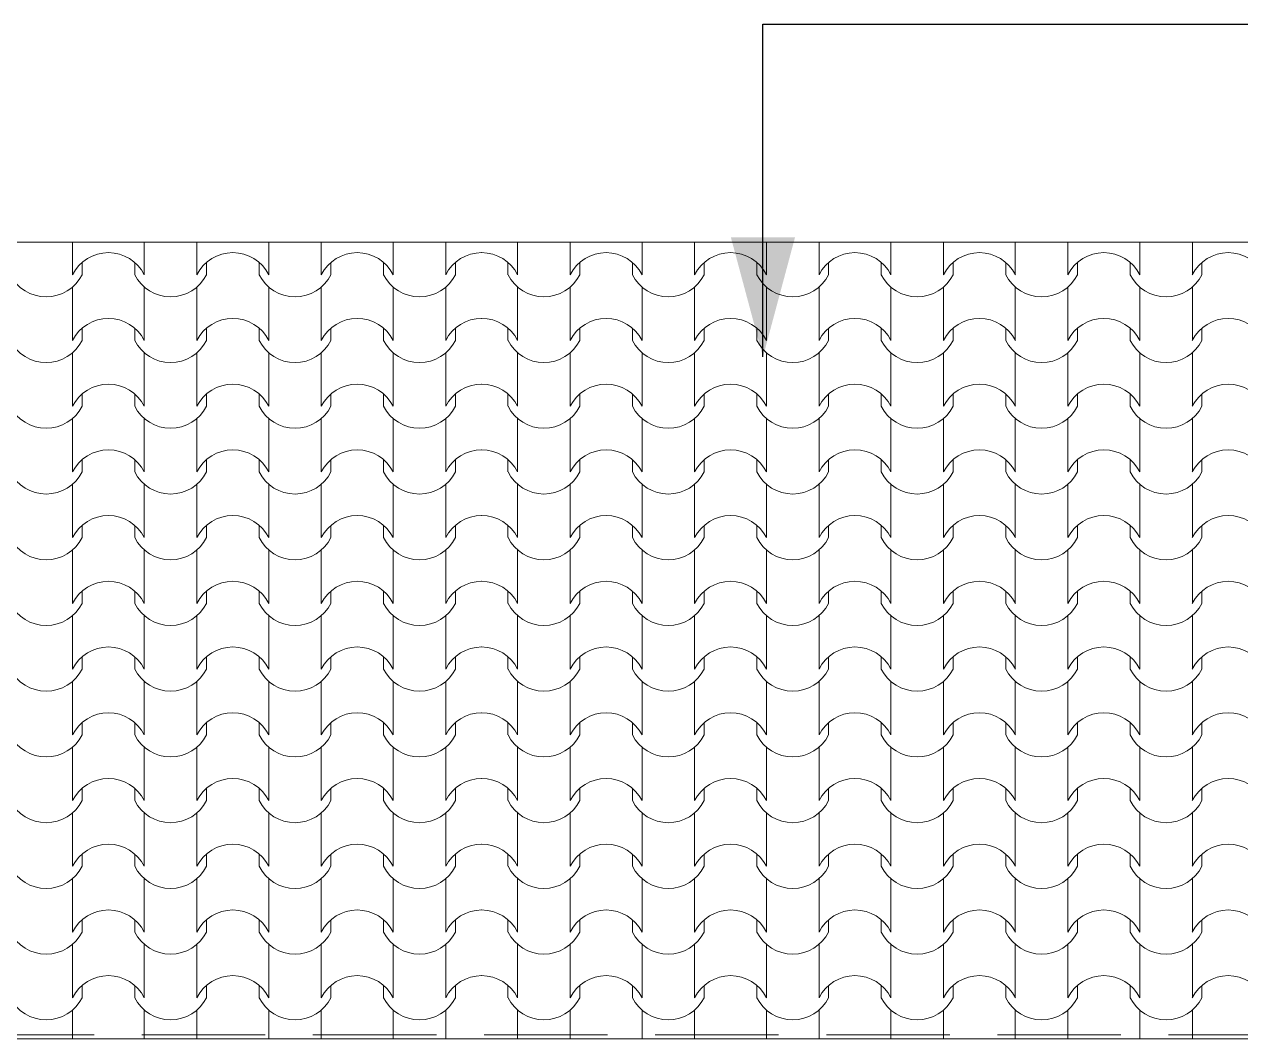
# Model space of a CAD drawing. Header units: millimetres. Extents: x 323482 to 503016, y 8175 to 72038.
# Drawn here: x 469484 to 472265, y 32468 to 34788 of the extents above; entities that cross this region are included whole.
import ezdxf

# ---------------------------------------------------------------- set-up
doc = ezdxf.new("R2010")
doc.units = ezdxf.units.MM
doc.header["$MEASUREMENT"] = 0
doc.linetypes.add('Hidden Line', pattern=[391.222223, 282.222223, -109])
for name, color, linetype, lineweight in [('2D Drafting - General_Pen_No__101', 252, 'Continuous', 13), ('Annotation - Label_Pen_No__120', 7, 'Continuous', 13), ('Shell - Roof_Pen_No__120', 7, 'Continuous', 13)]:
    doc.layers.add(name, color=color, linetype=linetype, lineweight=lineweight)
doc.layers.add('Structural - Bearing_Pen_No__83', color=7, linetype='Continuous', lineweight=13, true_color=0xff9955)
doc.dimstyles.new('GENERATED_STYLE__12', dxfattribs={"dimtxt": 0.18, "dimasz": 273.6, "dimexe": 0.18, "dimexo": 0.0625, "dimgap": 0.09, "dimtad": 0, "dimtih": 1, "dimtoh": 1, "dimdec": 4, "dimzin": 0, "dimdsep": 46, "dimcen": 0.09, "dimadec": 0, "dimazin": 0, "dimtfac": 1, "dimtdec": 4, "dimtmove": 0, "dimatfit": 3, "dimldrblk": 'ARROWHEAD_5', "dimfxl": 1, "dimtolj": 1, "dimtzin": 0, "dimarcsym": 0})

# ---------------------------------------------------------------- blocks, each defined once
blk = doc.blocks.new('*X4')
at = {"layer": '2D Drafting - General_Pen_No__101', "color": 252, "linetype": 'Continuous', "lineweight": 13}
for p, q in [((469594.4, 34290.4), (469594.4, 34276.6)), ((469758.6, 34290.4), (469758.6, 34276.6)), ((469878.8, 34290.4), (469878.8, 34276.6)), ((470043.1, 34290.4), (470043.1, 34276.6)), ((470163.3, 34290.4), (470163.3, 34276.6)), ((470327.6, 34290.4), (470327.6, 34276.6)), ((470447.8, 34290.4), (470447.8, 34276.6)), ((470612, 34290.4), (470612, 34276.6)), ((470732.3, 34290.4), (470732.3, 34276.6)), ((470896.5, 34290.4), (470896.5, 34276.6)), ((471016.8, 34290.4), (471016.8, 34276.6)), ((471181, 34290.4), (471181, 34276.6)), ((471301.2, 34290.4), (471301.2, 34276.6)), ((471465.5, 34290.4), (471465.5, 34276.6)), ((471585.7, 34290.4), (471585.7, 34276.6)), ((471750, 34290.4), (471750, 34276.6)), ((471870.2, 34290.4), (471870.2, 34276.6)), ((472034.4, 34290.4), (472034.4, 34276.6)), ((472154.7, 34290.4), (472154.7, 34276.6)), ((469594.4, 34276.6), (469594.4, 34215.7)), ((469758.6, 34276.6), (469758.6, 34215.7)), ((469878.8, 34276.6), (469878.8, 34215.7)), ((470043.1, 34276.6), (470043.1, 34215.7)), ((470163.3, 34276.6), (470163.3, 34215.7)), ((470327.6, 34276.6), (470327.6, 34215.7)), ((470447.8, 34276.6), (470447.8, 34215.7)), ((470612, 34276.6), (470612, 34215.7)), ((470732.3, 34276.6), (470732.3, 34215.7)), ((470896.5, 34276.6), (470896.5, 34215.7)), ((471016.8, 34276.6), (471016.8, 34215.7)), ((471181, 34276.6), (471181, 34215.7)), ((471301.2, 34276.6), (471301.2, 34215.7)), ((471465.5, 34276.6), (471465.5, 34215.7)), ((471585.7, 34276.6), (471585.7, 34215.7)), ((471750, 34276.6), (471750, 34215.7)), ((471870.2, 34276.6), (471870.2, 34215.7)), ((472034.4, 34276.6), (472034.4, 34215.7)), ((472154.7, 34276.6), (472154.7, 34215.7)), ((469616.4, 34243.7), (469616.4, 34215.7)), ((469736.6, 34243.7), (469736.6, 34215.7)), ((469900.8, 34243.7), (469900.8, 34215.7)), ((470021.1, 34243.7), (470021.1, 34215.7)), ((470185.3, 34243.7), (470185.3, 34215.7)), ((470305.6, 34243.7), (470305.6, 34215.7)), ((470469.8, 34243.7), (470469.8, 34215.7)), ((470590, 34243.7), (470590, 34215.7)), ((470754.3, 34243.7), (470754.3, 34215.7)), ((470874.5, 34243.7), (470874.5, 34215.7)), ((471038.8, 34243.7), (471038.8, 34215.7)), ((471159, 34243.7), (471159, 34215.7)), ((471323.2, 34243.7), (471323.2, 34215.7)), ((471443.5, 34243.7), (471443.5, 34215.7)), ((471607.7, 34243.7), (471607.7, 34215.7)), ((471728, 34243.7), (471728, 34215.7)), ((471892.2, 34243.7), (471892.2, 34215.7)), ((472012.4, 34243.7), (472012.4, 34215.7)), ((472176.7, 34243.7), (472176.7, 34215.7)), ((469594.4, 34187.3), (469594.4, 34126.3)), ((469758.6, 34187.3), (469758.6, 34126.3)), ((469878.8, 34187.3), (469878.8, 34126.3)), ((470043.1, 34187.3), (470043.1, 34126.3)), ((470163.3, 34187.3), (470163.3, 34126.3)), ((470327.6, 34187.3), (470327.6, 34126.3)), ((470447.8, 34187.3), (470447.8, 34126.3)), ((470612, 34187.3), (470612, 34126.3)), ((470732.3, 34187.3), (470732.3, 34126.3)), ((470896.5, 34187.3), (470896.5, 34126.3)), ((471016.8, 34187.3), (471016.8, 34126.3)), ((471181, 34187.3), (471181, 34126.3)), ((471301.2, 34187.3), (471301.2, 34126.3)), ((471465.5, 34187.3), (471465.5, 34126.3)), ((471585.7, 34187.3), (471585.7, 34126.3)), ((471750, 34187.3), (471750, 34126.3)), ((471870.2, 34187.3), (471870.2, 34126.3)), ((472034.4, 34187.3), (472034.4, 34126.3)), ((472154.7, 34187.3), (472154.7, 34126.3)), ((469594.4, 34126.3), (469594.4, 34065.3)), ((469758.6, 34126.3), (469758.6, 34065.3)), ((469878.8, 34126.3), (469878.8, 34065.3)), ((470043.1, 34126.3), (470043.1, 34065.3)), ((470163.3, 34126.3), (470163.3, 34065.3)), ((470327.6, 34126.3), (470327.6, 34065.3)), ((470447.8, 34126.3), (470447.8, 34065.3)), ((470612, 34126.3), (470612, 34065.3)), ((470732.3, 34126.3), (470732.3, 34065.3)), ((470896.5, 34126.3), (470896.5, 34065.3)), ((471016.8, 34126.3), (471016.8, 34065.3)), ((471181, 34126.3), (471181, 34065.3)), ((471301.2, 34126.3), (471301.2, 34065.3)), ((471465.5, 34126.3), (471465.5, 34065.3)), ((471585.7, 34126.3), (471585.7, 34065.3)), ((471750, 34126.3), (471750, 34065.3)), ((471870.2, 34126.3), (471870.2, 34065.3)), ((472034.4, 34126.3), (472034.4, 34065.3)), ((472154.7, 34126.3), (472154.7, 34065.3)), ((469616.4, 34093.4), (469616.4, 34065.3)), ((469736.6, 34093.4), (469736.6, 34065.3)), ((469900.8, 34093.4), (469900.8, 34065.3)), ((470021.1, 34093.4), (470021.1, 34065.3)), ((470185.3, 34093.4), (470185.3, 34065.3)), ((470305.6, 34093.4), (470305.6, 34065.3)), ((470469.8, 34093.4), (470469.8, 34065.3)), ((470590, 34093.4), (470590, 34065.3)), ((470754.3, 34093.4), (470754.3, 34065.3)), ((470874.5, 34093.4), (470874.5, 34065.3)), ((471038.8, 34093.4), (471038.8, 34065.3)), ((471159, 34093.4), (471159, 34065.3)), ((471323.2, 34093.4), (471323.2, 34065.3)), ((471443.5, 34093.4), (471443.5, 34065.3)), ((471607.7, 34093.4), (471607.7, 34065.3)), ((471728, 34093.4), (471728, 34065.3)), ((471892.2, 34093.4), (471892.2, 34065.3)), ((472012.4, 34093.4), (472012.4, 34065.3)), ((472176.7, 34093.4), (472176.7, 34065.3)), ((469594.4, 34036.9), (469594.4, 33976)), ((469758.6, 34036.9), (469758.6, 33976)), ((469878.8, 34036.9), (469878.8, 33976)), ((470043.1, 34036.9), (470043.1, 33976)), ((470163.3, 34036.9), (470163.3, 33976)), ((470327.6, 34036.9), (470327.6, 33976)), ((470447.8, 34036.9), (470447.8, 33976)), ((470612, 34036.9), (470612, 33976)), ((470732.3, 34036.9), (470732.3, 33976)), ((470896.5, 34036.9), (470896.5, 33976)), ((471016.8, 34036.9), (471016.8, 33976)), ((471181, 34036.9), (471181, 33976)), ((471301.2, 34036.9), (471301.2, 33976)), ((471465.5, 34036.9), (471465.5, 33976)), ((471585.7, 34036.9), (471585.7, 33976)), ((471750, 34036.9), (471750, 33976)), ((471870.2, 34036.9), (471870.2, 33976)), ((472034.4, 34036.9), (472034.4, 33976)), ((472154.7, 34036.9), (472154.7, 33976)), ((469594.4, 33976), (469594.4, 33915)), ((469758.6, 33976), (469758.6, 33915)), ((469878.8, 33976), (469878.8, 33915)), ((470043.1, 33976), (470043.1, 33915)), ((470163.3, 33976), (470163.3, 33915)), ((470327.6, 33976), (470327.6, 33915)), ((470447.8, 33976), (470447.8, 33915)), ((470612, 33976), (470612, 33915)), ((470732.3, 33976), (470732.3, 33915)), ((470896.5, 33976), (470896.5, 33915)), ((471016.8, 33976), (471016.8, 33915)), ((471181, 33976), (471181, 33915)), ((471301.2, 33976), (471301.2, 33915)), ((471465.5, 33976), (471465.5, 33915)), ((471585.7, 33976), (471585.7, 33915)), ((471750, 33976), (471750, 33915)), ((471870.2, 33976), (471870.2, 33915)), ((472034.4, 33976), (472034.4, 33915)), ((472154.7, 33976), (472154.7, 33915)), ((469616.4, 33943), (469616.4, 33915)), ((469736.6, 33943), (469736.6, 33915)), ((469900.8, 33943), (469900.8, 33915)), ((470021.1, 33943), (470021.1, 33915)), ((470185.3, 33943), (470185.3, 33915)), ((470305.6, 33943), (470305.6, 33915)), ((470469.8, 33943), (470469.8, 33915)), ((470590, 33943), (470590, 33915)), ((470754.3, 33943), (470754.3, 33915)), ((470874.5, 33943), (470874.5, 33915)), ((471038.8, 33943), (471038.8, 33915)), ((471159, 33943), (471159, 33915)), ((471323.2, 33943), (471323.2, 33915)), ((471443.5, 33943), (471443.5, 33915)), ((471607.7, 33943), (471607.7, 33915)), ((471728, 33943), (471728, 33915)), ((471892.2, 33943), (471892.2, 33915)), ((472012.4, 33943), (472012.4, 33915)), ((472176.7, 33943), (472176.7, 33915)), ((469594.4, 33886.6), (469594.4, 33825.6)), ((469758.6, 33886.6), (469758.6, 33825.6)), ((469878.8, 33886.6), (469878.8, 33825.6)), ((470043.1, 33886.6), (470043.1, 33825.6)), ((470163.3, 33886.6), (470163.3, 33825.6)), ((470327.6, 33886.6), (470327.6, 33825.6)), ((470447.8, 33886.6), (470447.8, 33825.6)), ((470612, 33886.6), (470612, 33825.6)), ((470732.3, 33886.6), (470732.3, 33825.6)), ((470896.5, 33886.6), (470896.5, 33825.6)), ((471016.8, 33886.6), (471016.8, 33825.6)), ((471181, 33886.6), (471181, 33825.6)), ((471301.2, 33886.6), (471301.2, 33825.6)), ((471465.5, 33886.6), (471465.5, 33825.6)), ((471585.7, 33886.6), (471585.7, 33825.6)), ((471750, 33886.6), (471750, 33825.6)), ((471870.2, 33886.6), (471870.2, 33825.6)), ((472034.4, 33886.6), (472034.4, 33825.6)), ((472154.7, 33886.6), (472154.7, 33825.6)), ((469594.4, 33825.6), (469594.4, 33764.7)), ((469758.6, 33825.6), (469758.6, 33764.7)), ((469878.8, 33825.6), (469878.8, 33764.7)), ((470043.1, 33825.6), (470043.1, 33764.7)), ((470163.3, 33825.6), (470163.3, 33764.7)), ((470327.6, 33825.6), (470327.6, 33764.7)), ((470447.8, 33825.6), (470447.8, 33764.7)), ((470612, 33825.6), (470612, 33764.7)), ((470732.3, 33825.6), (470732.3, 33764.7)), ((470896.5, 33825.6), (470896.5, 33764.7)), ((471016.8, 33825.6), (471016.8, 33764.7)), ((471181, 33825.6), (471181, 33764.7)), ((471301.2, 33825.6), (471301.2, 33764.7)), ((471465.5, 33825.6), (471465.5, 33764.7)), ((471585.7, 33825.6), (471585.7, 33764.7)), ((471750, 33825.6), (471750, 33764.7)), ((471870.2, 33825.6), (471870.2, 33764.7)), ((472034.4, 33825.6), (472034.4, 33764.7)), ((472154.7, 33825.6), (472154.7, 33764.7)), ((469616.4, 33792.7), (469616.4, 33764.7)), ((469736.6, 33792.7), (469736.6, 33764.7)), ((469900.8, 33792.7), (469900.8, 33764.7)), ((470021.1, 33792.7), (470021.1, 33764.7)), ((470185.3, 33792.7), (470185.3, 33764.7)), ((470305.6, 33792.7), (470305.6, 33764.7)), ((470469.8, 33792.7), (470469.8, 33764.7)), ((470590, 33792.7), (470590, 33764.7)), ((470754.3, 33792.7), (470754.3, 33764.7)), ((470874.5, 33792.7), (470874.5, 33764.7)), ((471038.8, 33792.7), (471038.8, 33764.7)), ((471159, 33792.7), (471159, 33764.7)), ((471323.2, 33792.7), (471323.2, 33764.7)), ((471443.5, 33792.7), (471443.5, 33764.7)), ((471607.7, 33792.7), (471607.7, 33764.7)), ((471728, 33792.7), (471728, 33764.7)), ((471892.2, 33792.7), (471892.2, 33764.7)), ((472012.4, 33792.7), (472012.4, 33764.7)), ((472176.7, 33792.7), (472176.7, 33764.7)), ((469594.4, 33736.3), (469594.4, 33675.3)), ((469758.6, 33736.3), (469758.6, 33675.3)), ((469878.8, 33736.3), (469878.8, 33675.3)), ((470043.1, 33736.3), (470043.1, 33675.3)), ((470163.3, 33736.3), (470163.3, 33675.3)), ((470327.6, 33736.3), (470327.6, 33675.3)), ((470447.8, 33736.3), (470447.8, 33675.3)), ((470612, 33736.3), (470612, 33675.3)), ((470732.3, 33736.3), (470732.3, 33675.3)), ((470896.5, 33736.3), (470896.5, 33675.3)), ((471016.8, 33736.3), (471016.8, 33675.3)), ((471181, 33736.3), (471181, 33675.3)), ((471301.2, 33736.3), (471301.2, 33675.3)), ((471465.5, 33736.3), (471465.5, 33675.3)), ((471585.7, 33736.3), (471585.7, 33675.3)), ((471750, 33736.3), (471750, 33675.3)), ((471870.2, 33736.3), (471870.2, 33675.3)), ((472034.4, 33736.3), (472034.4, 33675.3)), ((472154.7, 33736.3), (472154.7, 33675.3)), ((469594.4, 33675.3), (469594.4, 33614.3)), ((469758.6, 33675.3), (469758.6, 33614.3)), ((469878.8, 33675.3), (469878.8, 33614.3)), ((470043.1, 33675.3), (470043.1, 33614.3)), ((470163.3, 33675.3), (470163.3, 33614.3)), ((470327.6, 33675.3), (470327.6, 33614.3)), ((470447.8, 33675.3), (470447.8, 33614.3)), ((470612, 33675.3), (470612, 33614.3)), ((470732.3, 33675.3), (470732.3, 33614.3)), ((470896.5, 33675.3), (470896.5, 33614.3)), ((471016.8, 33675.3), (471016.8, 33614.3)), ((471181, 33675.3), (471181, 33614.3)), ((471301.2, 33675.3), (471301.2, 33614.3)), ((471465.5, 33675.3), (471465.5, 33614.3)), ((471585.7, 33675.3), (471585.7, 33614.3)), ((471750, 33675.3), (471750, 33614.3)), ((471870.2, 33675.3), (471870.2, 33614.3)), ((472034.4, 33675.3), (472034.4, 33614.3)), ((472154.7, 33675.3), (472154.7, 33614.3)), ((469616.4, 33642.3), (469616.4, 33614.3)), ((469736.6, 33642.3), (469736.6, 33614.3)), ((469900.8, 33642.3), (469900.8, 33614.3)), ((470021.1, 33642.3), (470021.1, 33614.3)), ((470185.3, 33642.3), (470185.3, 33614.3)), ((470305.6, 33642.3), (470305.6, 33614.3)), ((470469.8, 33642.3), (470469.8, 33614.3)), ((470590, 33642.3), (470590, 33614.3)), ((470754.3, 33642.3), (470754.3, 33614.3)), ((470874.5, 33642.3), (470874.5, 33614.3)), ((471038.8, 33642.3), (471038.8, 33614.3)), ((471159, 33642.3), (471159, 33614.3)), ((471323.2, 33642.3), (471323.2, 33614.3)), ((471443.5, 33642.3), (471443.5, 33614.3)), ((471607.7, 33642.3), (471607.7, 33614.3)), ((471728, 33642.3), (471728, 33614.3)), ((471892.2, 33642.3), (471892.2, 33614.3)), ((472012.4, 33642.3), (472012.4, 33614.3)), ((472176.7, 33642.3), (472176.7, 33614.3)), ((469594.4, 33585.9), (469594.4, 33524.9)), ((469758.6, 33585.9), (469758.6, 33524.9)), ((469878.8, 33585.9), (469878.8, 33524.9)), ((470043.1, 33585.9), (470043.1, 33524.9)), ((470163.3, 33585.9), (470163.3, 33524.9)), ((470327.6, 33585.9), (470327.6, 33524.9)), ((470447.8, 33585.9), (470447.8, 33524.9)), ((470612, 33585.9), (470612, 33524.9)), ((470732.3, 33585.9), (470732.3, 33524.9)), ((470896.5, 33585.9), (470896.5, 33524.9)), ((471016.8, 33585.9), (471016.8, 33524.9)), ((471181, 33585.9), (471181, 33524.9)), ((471301.2, 33585.9), (471301.2, 33524.9)), ((471465.5, 33585.9), (471465.5, 33524.9)), ((471585.7, 33585.9), (471585.7, 33524.9)), ((471750, 33585.9), (471750, 33524.9)), ((471870.2, 33585.9), (471870.2, 33524.9)), ((472034.4, 33585.9), (472034.4, 33524.9)), ((472154.7, 33585.9), (472154.7, 33524.9)), ((469594.4, 33524.9), (469594.4, 33464)), ((469758.6, 33524.9), (469758.6, 33464)), ((469878.8, 33524.9), (469878.8, 33464)), ((470043.1, 33524.9), (470043.1, 33464)), ((470163.3, 33524.9), (470163.3, 33464)), ((470327.6, 33524.9), (470327.6, 33464)), ((470447.8, 33524.9), (470447.8, 33464)), ((470612, 33524.9), (470612, 33464)), ((470732.3, 33524.9), (470732.3, 33464)), ((470896.5, 33524.9), (470896.5, 33464)), ((471016.8, 33524.9), (471016.8, 33464)), ((471181, 33524.9), (471181, 33464)), ((471301.2, 33524.9), (471301.2, 33464)), ((471465.5, 33524.9), (471465.5, 33464)), ((471585.7, 33524.9), (471585.7, 33464)), ((471750, 33524.9), (471750, 33464)), ((471870.2, 33524.9), (471870.2, 33464)), ((472034.4, 33524.9), (472034.4, 33464)), ((472154.7, 33524.9), (472154.7, 33464)), ((469616.4, 33492), (469616.4, 33464)), ((469736.6, 33492), (469736.6, 33464)), ((469900.8, 33492), (469900.8, 33464)), ((470021.1, 33492), (470021.1, 33464)), ((470185.3, 33492), (470185.3, 33464)), ((470305.6, 33492), (470305.6, 33464)), ((470469.8, 33492), (470469.8, 33464)), ((470590, 33492), (470590, 33464)), ((470754.3, 33492), (470754.3, 33464)), ((470874.5, 33492), (470874.5, 33464)), ((471038.8, 33492), (471038.8, 33464)), ((471159, 33492), (471159, 33464)), ((471323.2, 33492), (471323.2, 33464)), ((471443.5, 33492), (471443.5, 33464)), ((471607.7, 33492), (471607.7, 33464)), ((471728, 33492), (471728, 33464)), ((471892.2, 33492), (471892.2, 33464)), ((472012.4, 33492), (472012.4, 33464)), ((472176.7, 33492), (472176.7, 33464)), ((469594.4, 33435.6), (469594.4, 33374.6)), ((469758.6, 33435.6), (469758.6, 33374.6)), ((469878.8, 33435.6), (469878.8, 33374.6)), ((470043.1, 33435.6), (470043.1, 33374.6)), ((470163.3, 33435.6), (470163.3, 33374.6)), ((470327.6, 33435.6), (470327.6, 33374.6)), ((470447.8, 33435.6), (470447.8, 33374.6)), ((470612, 33435.6), (470612, 33374.6)), ((470732.3, 33435.6), (470732.3, 33374.6)), ((470896.5, 33435.6), (470896.5, 33374.6)), ((471016.8, 33435.6), (471016.8, 33374.6)), ((471181, 33435.6), (471181, 33374.6)), ((471301.2, 33435.6), (471301.2, 33374.6)), ((471465.5, 33435.6), (471465.5, 33374.6)), ((471585.7, 33435.6), (471585.7, 33374.6)), ((471750, 33435.6), (471750, 33374.6)), ((471870.2, 33435.6), (471870.2, 33374.6)), ((472034.4, 33435.6), (472034.4, 33374.6)), ((472154.7, 33435.6), (472154.7, 33374.6)), ((469594.4, 33374.6), (469594.4, 33313.6)), ((469758.6, 33374.6), (469758.6, 33313.6)), ((469878.8, 33374.6), (469878.8, 33313.6)), ((470043.1, 33374.6), (470043.1, 33313.6)), ((470163.3, 33374.6), (470163.3, 33313.6)), ((470327.6, 33374.6), (470327.6, 33313.6)), ((470447.8, 33374.6), (470447.8, 33313.6)), ((470612, 33374.6), (470612, 33313.6)), ((470732.3, 33374.6), (470732.3, 33313.6)), ((470896.5, 33374.6), (470896.5, 33313.6)), ((471016.8, 33374.6), (471016.8, 33313.6)), ((471181, 33374.6), (471181, 33313.6)), ((471301.2, 33374.6), (471301.2, 33313.6)), ((471465.5, 33374.6), (471465.5, 33313.6)), ((471585.7, 33374.6), (471585.7, 33313.6)), ((471750, 33374.6), (471750, 33313.6)), ((471870.2, 33374.6), (471870.2, 33313.6)), ((472034.4, 33374.6), (472034.4, 33313.6)), ((472154.7, 33374.6), (472154.7, 33313.6)), ((469616.4, 33341.7), (469616.4, 33313.6)), ((469736.6, 33341.7), (469736.6, 33313.6)), ((469900.8, 33341.7), (469900.8, 33313.6)), ((470021.1, 33341.7), (470021.1, 33313.6)), ((470185.3, 33341.7), (470185.3, 33313.6)), ((470305.6, 33341.7), (470305.6, 33313.6)), ((470469.8, 33341.7), (470469.8, 33313.6)), ((470590, 33341.7), (470590, 33313.6)), ((470754.3, 33341.7), (470754.3, 33313.6)), ((470874.5, 33341.7), (470874.5, 33313.6)), ((471038.8, 33341.7), (471038.8, 33313.6)), ((471159, 33341.7), (471159, 33313.6)), ((471323.2, 33341.7), (471323.2, 33313.6)), ((471443.5, 33341.7), (471443.5, 33313.6)), ((471607.7, 33341.7), (471607.7, 33313.6)), ((471728, 33341.7), (471728, 33313.6)), ((471892.2, 33341.7), (471892.2, 33313.6)), ((472012.4, 33341.7), (472012.4, 33313.6)), ((472176.7, 33341.7), (472176.7, 33313.6)), ((469594.4, 33285.2), (469594.4, 33224.3)), ((469758.6, 33285.2), (469758.6, 33224.3)), ((469878.8, 33285.2), (469878.8, 33224.3)), ((470043.1, 33285.2), (470043.1, 33224.3)), ((470163.3, 33285.2), (470163.3, 33224.3)), ((470327.6, 33285.2), (470327.6, 33224.3)), ((470447.8, 33285.2), (470447.8, 33224.3)), ((470612, 33285.2), (470612, 33224.3)), ((470732.3, 33285.2), (470732.3, 33224.3)), ((470896.5, 33285.2), (470896.5, 33224.3)), ((471016.8, 33285.2), (471016.8, 33224.3)), ((471181, 33285.2), (471181, 33224.3)), ((471301.2, 33285.2), (471301.2, 33224.3)), ((471465.5, 33285.2), (471465.5, 33224.3)), ((471585.7, 33285.2), (471585.7, 33224.3)), ((471750, 33285.2), (471750, 33224.3)), ((471870.2, 33285.2), (471870.2, 33224.3)), ((472034.4, 33285.2), (472034.4, 33224.3)), ((472154.7, 33285.2), (472154.7, 33224.3)), ((469594.4, 33224.3), (469594.4, 33163.3)), ((469758.6, 33224.3), (469758.6, 33163.3)), ((469878.8, 33224.3), (469878.8, 33163.3)), ((470043.1, 33224.3), (470043.1, 33163.3)), ((470163.3, 33224.3), (470163.3, 33163.3)), ((470327.6, 33224.3), (470327.6, 33163.3)), ((470447.8, 33224.3), (470447.8, 33163.3)), ((470612, 33224.3), (470612, 33163.3)), ((470732.3, 33224.3), (470732.3, 33163.3)), ((470896.5, 33224.3), (470896.5, 33163.3)), ((471016.8, 33224.3), (471016.8, 33163.3)), ((471181, 33224.3), (471181, 33163.3)), ((471301.2, 33224.3), (471301.2, 33163.3)), ((471465.5, 33224.3), (471465.5, 33163.3)), ((471585.7, 33224.3), (471585.7, 33163.3)), ((471750, 33224.3), (471750, 33163.3)), ((471870.2, 33224.3), (471870.2, 33163.3)), ((472034.4, 33224.3), (472034.4, 33163.3)), ((472154.7, 33224.3), (472154.7, 33163.3)), ((469616.4, 33191.3), (469616.4, 33163.3)), ((469736.6, 33191.3), (469736.6, 33163.3)), ((469900.8, 33191.3), (469900.8, 33163.3)), ((470021.1, 33191.3), (470021.1, 33163.3)), ((470185.3, 33191.3), (470185.3, 33163.3)), ((470305.6, 33191.3), (470305.6, 33163.3)), ((470469.8, 33191.3), (470469.8, 33163.3)), ((470590, 33191.3), (470590, 33163.3)), ((470754.3, 33191.3), (470754.3, 33163.3)), ((470874.5, 33191.3), (470874.5, 33163.3)), ((471038.8, 33191.3), (471038.8, 33163.3)), ((471159, 33191.3), (471159, 33163.3)), ((471323.2, 33191.3), (471323.2, 33163.3)), ((471443.5, 33191.3), (471443.5, 33163.3)), ((471607.7, 33191.3), (471607.7, 33163.3)), ((471728, 33191.3), (471728, 33163.3)), ((471892.2, 33191.3), (471892.2, 33163.3)), ((472012.4, 33191.3), (472012.4, 33163.3)), ((472176.7, 33191.3), (472176.7, 33163.3)), ((469594.4, 33134.9), (469594.4, 33073.9)), ((469758.6, 33134.9), (469758.6, 33073.9)), ((469878.8, 33134.9), (469878.8, 33073.9)), ((470043.1, 33134.9), (470043.1, 33073.9)), ((470163.3, 33134.9), (470163.3, 33073.9)), ((470327.6, 33134.9), (470327.6, 33073.9)), ((470447.8, 33134.9), (470447.8, 33073.9)), ((470612, 33134.9), (470612, 33073.9)), ((470732.3, 33134.9), (470732.3, 33073.9)), ((470896.5, 33134.9), (470896.5, 33073.9)), ((471016.8, 33134.9), (471016.8, 33073.9)), ((471181, 33134.9), (471181, 33073.9)), ((471301.2, 33134.9), (471301.2, 33073.9)), ((471465.5, 33134.9), (471465.5, 33073.9)), ((471585.7, 33134.9), (471585.7, 33073.9)), ((471750, 33134.9), (471750, 33073.9)), ((471870.2, 33134.9), (471870.2, 33073.9)), ((472034.4, 33134.9), (472034.4, 33073.9)), ((472154.7, 33134.9), (472154.7, 33073.9)), ((469594.4, 33073.9), (469594.4, 33013)), ((469758.6, 33073.9), (469758.6, 33013)), ((469878.8, 33073.9), (469878.8, 33013)), ((470043.1, 33073.9), (470043.1, 33013)), ((470163.3, 33073.9), (470163.3, 33013)), ((470327.6, 33073.9), (470327.6, 33013)), ((470447.8, 33073.9), (470447.8, 33013)), ((470612, 33073.9), (470612, 33013)), ((470732.3, 33073.9), (470732.3, 33013)), ((470896.5, 33073.9), (470896.5, 33013)), ((471016.8, 33073.9), (471016.8, 33013)), ((471181, 33073.9), (471181, 33013)), ((471301.2, 33073.9), (471301.2, 33013)), ((471465.5, 33073.9), (471465.5, 33013)), ((471585.7, 33073.9), (471585.7, 33013)), ((471750, 33073.9), (471750, 33013)), ((471870.2, 33073.9), (471870.2, 33013)), ((472034.4, 33073.9), (472034.4, 33013)), ((472154.7, 33073.9), (472154.7, 33013)), ((469616.4, 33041), (469616.4, 33013)), ((469736.6, 33041), (469736.6, 33013)), ((469900.8, 33041), (469900.8, 33013)), ((470021.1, 33041), (470021.1, 33013)), ((470185.3, 33041), (470185.3, 33013)), ((470305.6, 33041), (470305.6, 33013)), ((470469.8, 33041), (470469.8, 33013)), ((470590, 33041), (470590, 33013)), ((470754.3, 33041), (470754.3, 33013)), ((470874.5, 33041), (470874.5, 33013)), ((471038.8, 33041), (471038.8, 33013)), ((471159, 33041), (471159, 33013)), ((471323.2, 33041), (471323.2, 33013)), ((471443.5, 33041), (471443.5, 33013)), ((471607.7, 33041), (471607.7, 33013)), ((471728, 33041), (471728, 33013)), ((471892.2, 33041), (471892.2, 33013)), ((472012.4, 33041), (472012.4, 33013)), ((472176.7, 33041), (472176.7, 33013)), ((469594.4, 32984.6), (469594.4, 32923.6)), ((469758.6, 32984.6), (469758.6, 32923.6)), ((469878.8, 32984.6), (469878.8, 32923.6)), ((470043.1, 32984.6), (470043.1, 32923.6)), ((470163.3, 32984.6), (470163.3, 32923.6)), ((470327.6, 32984.6), (470327.6, 32923.6)), ((470447.8, 32984.6), (470447.8, 32923.6)), ((470612, 32984.6), (470612, 32923.6)), ((470732.3, 32984.6), (470732.3, 32923.6)), ((470896.5, 32984.6), (470896.5, 32923.6)), ((471016.8, 32984.6), (471016.8, 32923.6)), ((471181, 32984.6), (471181, 32923.6)), ((471301.2, 32984.6), (471301.2, 32923.6)), ((471465.5, 32984.6), (471465.5, 32923.6)), ((471585.7, 32984.6), (471585.7, 32923.6)), ((471750, 32984.6), (471750, 32923.6)), ((471870.2, 32984.6), (471870.2, 32923.6)), ((472034.4, 32984.6), (472034.4, 32923.6)), ((472154.7, 32984.6), (472154.7, 32923.6)), ((469594.4, 32923.6), (469594.4, 32862.6)), ((469758.6, 32923.6), (469758.6, 32862.6)), ((469878.8, 32923.6), (469878.8, 32862.6)), ((470043.1, 32923.6), (470043.1, 32862.6)), ((470163.3, 32923.6), (470163.3, 32862.6)), ((470327.6, 32923.6), (470327.6, 32862.6)), ((470447.8, 32923.6), (470447.8, 32862.6)), ((470612, 32923.6), (470612, 32862.6)), ((470732.3, 32923.6), (470732.3, 32862.6)), ((470896.5, 32923.6), (470896.5, 32862.6)), ((471016.8, 32923.6), (471016.8, 32862.6)), ((471181, 32923.6), (471181, 32862.6)), ((471301.2, 32923.6), (471301.2, 32862.6)), ((471465.5, 32923.6), (471465.5, 32862.6)), ((471585.7, 32923.6), (471585.7, 32862.6)), ((471750, 32923.6), (471750, 32862.6)), ((471870.2, 32923.6), (471870.2, 32862.6)), ((472034.4, 32923.6), (472034.4, 32862.6)), ((472154.7, 32923.6), (472154.7, 32862.6)), ((469616.4, 32890.7), (469616.4, 32862.6)), ((469736.6, 32890.7), (469736.6, 32862.6)), ((469900.8, 32890.7), (469900.8, 32862.6)), ((470021.1, 32890.7), (470021.1, 32862.6)), ((470185.3, 32890.7), (470185.3, 32862.6)), ((470305.6, 32890.7), (470305.6, 32862.6)), ((470469.8, 32890.7), (470469.8, 32862.6)), ((470590, 32890.7), (470590, 32862.6)), ((470754.3, 32890.7), (470754.3, 32862.6)), ((470874.5, 32890.7), (470874.5, 32862.6)), ((471038.8, 32890.7), (471038.8, 32862.6)), ((471159, 32890.7), (471159, 32862.6)), ((471323.2, 32890.7), (471323.2, 32862.6)), ((471443.5, 32890.7), (471443.5, 32862.6)), ((471607.7, 32890.7), (471607.7, 32862.6)), ((471728, 32890.7), (471728, 32862.6)), ((471892.2, 32890.7), (471892.2, 32862.6)), ((472012.4, 32890.7), (472012.4, 32862.6)), ((472176.7, 32890.7), (472176.7, 32862.6)), ((469594.4, 32834.2), (469594.4, 32773.3)), ((469758.6, 32834.2), (469758.6, 32773.3)), ((469878.8, 32834.2), (469878.8, 32773.3)), ((470043.1, 32834.2), (470043.1, 32773.3)), ((470163.3, 32834.2), (470163.3, 32773.3)), ((470327.6, 32834.2), (470327.6, 32773.3)), ((470447.8, 32834.2), (470447.8, 32773.3)), ((470612, 32834.2), (470612, 32773.3)), ((470732.3, 32834.2), (470732.3, 32773.3)), ((470896.5, 32834.2), (470896.5, 32773.3)), ((471016.8, 32834.2), (471016.8, 32773.3)), ((471181, 32834.2), (471181, 32773.3)), ((471301.2, 32834.2), (471301.2, 32773.3)), ((471465.5, 32834.2), (471465.5, 32773.3)), ((471585.7, 32834.2), (471585.7, 32773.3)), ((471750, 32834.2), (471750, 32773.3)), ((471870.2, 32834.2), (471870.2, 32773.3)), ((472034.4, 32834.2), (472034.4, 32773.3)), ((472154.7, 32834.2), (472154.7, 32773.3)), ((469594.4, 32773.3), (469594.4, 32712.3)), ((469758.6, 32773.3), (469758.6, 32712.3)), ((469878.8, 32773.3), (469878.8, 32712.3)), ((470043.1, 32773.3), (470043.1, 32712.3)), ((470163.3, 32773.3), (470163.3, 32712.3)), ((470327.6, 32773.3), (470327.6, 32712.3)), ((470447.8, 32773.3), (470447.8, 32712.3)), ((470612, 32773.3), (470612, 32712.3)), ((470732.3, 32773.3), (470732.3, 32712.3)), ((470896.5, 32773.3), (470896.5, 32712.3)), ((471016.8, 32773.3), (471016.8, 32712.3)), ((471181, 32773.3), (471181, 32712.3)), ((471301.2, 32773.3), (471301.2, 32712.3)), ((471465.5, 32773.3), (471465.5, 32712.3)), ((471585.7, 32773.3), (471585.7, 32712.3)), ((471750, 32773.3), (471750, 32712.3)), ((471870.2, 32773.3), (471870.2, 32712.3)), ((472034.4, 32773.3), (472034.4, 32712.3)), ((472154.7, 32773.3), (472154.7, 32712.3)), ((469616.4, 32740.3), (469616.4, 32712.3)), ((469736.6, 32740.3), (469736.6, 32712.3)), ((469900.8, 32740.3), (469900.8, 32712.3)), ((470021.1, 32740.3), (470021.1, 32712.3)), ((470185.3, 32740.3), (470185.3, 32712.3)), ((470305.6, 32740.3), (470305.6, 32712.3)), ((470469.8, 32740.3), (470469.8, 32712.3)), ((470590, 32740.3), (470590, 32712.3)), ((470754.3, 32740.3), (470754.3, 32712.3)), ((470874.5, 32740.3), (470874.5, 32712.3)), ((471038.8, 32740.3), (471038.8, 32712.3)), ((471159, 32740.3), (471159, 32712.3)), ((471323.2, 32740.3), (471323.2, 32712.3)), ((471443.5, 32740.3), (471443.5, 32712.3)), ((471607.7, 32740.3), (471607.7, 32712.3)), ((471728, 32740.3), (471728, 32712.3)), ((471892.2, 32740.3), (471892.2, 32712.3)), ((472012.4, 32740.3), (472012.4, 32712.3)), ((472176.7, 32740.3), (472176.7, 32712.3)), ((469594.4, 32683.9), (469594.4, 32622.9)), ((469758.6, 32683.9), (469758.6, 32622.9)), ((469878.8, 32683.9), (469878.8, 32622.9)), ((470043.1, 32683.9), (470043.1, 32622.9)), ((470163.3, 32683.9), (470163.3, 32622.9)), ((470327.6, 32683.9), (470327.6, 32622.9)), ((470447.8, 32683.9), (470447.8, 32622.9)), ((470612, 32683.9), (470612, 32622.9)), ((470732.3, 32683.9), (470732.3, 32622.9)), ((470896.5, 32683.9), (470896.5, 32622.9)), ((471016.8, 32683.9), (471016.8, 32622.9)), ((471181, 32683.9), (471181, 32622.9)), ((471301.2, 32683.9), (471301.2, 32622.9)), ((471465.5, 32683.9), (471465.5, 32622.9)), ((471585.7, 32683.9), (471585.7, 32622.9)), ((471750, 32683.9), (471750, 32622.9)), ((471870.2, 32683.9), (471870.2, 32622.9)), ((472034.4, 32683.9), (472034.4, 32622.9)), ((472154.7, 32683.9), (472154.7, 32622.9)), ((469594.4, 32622.9), (469594.4, 32562)), ((469758.6, 32622.9), (469758.6, 32562)), ((469878.8, 32622.9), (469878.8, 32562)), ((470043.1, 32622.9), (470043.1, 32562)), ((470163.3, 32622.9), (470163.3, 32562)), ((470327.6, 32622.9), (470327.6, 32562)), ((470447.8, 32622.9), (470447.8, 32562)), ((470612, 32622.9), (470612, 32562)), ((470732.3, 32622.9), (470732.3, 32562)), ((470896.5, 32622.9), (470896.5, 32562)), ((471016.8, 32622.9), (471016.8, 32562)), ((471181, 32622.9), (471181, 32562)), ((471301.2, 32622.9), (471301.2, 32562)), ((471465.5, 32622.9), (471465.5, 32562)), ((471585.7, 32622.9), (471585.7, 32562)), ((471750, 32622.9), (471750, 32562)), ((471870.2, 32622.9), (471870.2, 32562)), ((472034.4, 32622.9), (472034.4, 32562)), ((472154.7, 32622.9), (472154.7, 32562)), ((469616.4, 32590), (469616.4, 32562)), ((469736.6, 32590), (469736.6, 32562)), ((469900.8, 32590), (469900.8, 32562)), ((470021.1, 32590), (470021.1, 32562)), ((470185.3, 32590), (470185.3, 32562)), ((470305.6, 32590), (470305.6, 32562)), ((470469.8, 32590), (470469.8, 32562)), ((470590, 32590), (470590, 32562)), ((470754.3, 32590), (470754.3, 32562)), ((470874.5, 32590), (470874.5, 32562)), ((471038.8, 32590), (471038.8, 32562)), ((471159, 32590), (471159, 32562)), ((471323.2, 32590), (471323.2, 32562)), ((471443.5, 32590), (471443.5, 32562)), ((471607.7, 32590), (471607.7, 32562)), ((471728, 32590), (471728, 32562)), ((471892.2, 32590), (471892.2, 32562)), ((472012.4, 32590), (472012.4, 32562)), ((472176.7, 32590), (472176.7, 32562)), ((469594.4, 32533.6), (469594.4, 32472.6)), ((469758.6, 32533.6), (469758.6, 32472.6)), ((469878.8, 32533.6), (469878.8, 32472.6)), ((470043.1, 32533.6), (470043.1, 32472.6)), ((470163.3, 32533.6), (470163.3, 32472.6)), ((470327.6, 32533.6), (470327.6, 32472.6)), ((470447.8, 32533.6), (470447.8, 32472.6)), ((470612, 32533.6), (470612, 32472.6)), ((470732.3, 32533.6), (470732.3, 32472.6)), ((470896.5, 32533.6), (470896.5, 32472.6)), ((471016.8, 32533.6), (471016.8, 32472.6)), ((471181, 32533.6), (471181, 32472.6)), ((471301.2, 32533.6), (471301.2, 32472.6)), ((471465.5, 32533.6), (471465.5, 32472.6)), ((471585.7, 32533.6), (471585.7, 32472.6)), ((471750, 32533.6), (471750, 32472.6)), ((471870.2, 32533.6), (471870.2, 32472.6)), ((472034.4, 32533.6), (472034.4, 32472.6)), ((472154.7, 32533.6), (472154.7, 32472.6)), ((469594.4, 32472.6), (469594.4, 32468.3)), ((469758.6, 32472.6), (469758.6, 32468.3)), ((469878.8, 32472.6), (469878.8, 32468.3)), ((470043.1, 32472.6), (470043.1, 32468.3)), ((470163.3, 32472.6), (470163.3, 32468.3)), ((470327.6, 32472.6), (470327.6, 32468.3)), ((470447.8, 32472.6), (470447.8, 32468.3)), ((470612, 32472.6), (470612, 32468.3)), ((470732.3, 32472.6), (470732.3, 32468.3)), ((470896.5, 32472.6), (470896.5, 32468.3)), ((471016.8, 32472.6), (471016.8, 32468.3)), ((471181, 32472.6), (471181, 32468.3)), ((471301.2, 32472.6), (471301.2, 32468.3)), ((471465.5, 32472.6), (471465.5, 32468.3)), ((471585.7, 32472.6), (471585.7, 32468.3)), ((471750, 32472.6), (471750, 32468.3)), ((471870.2, 32472.6), (471870.2, 32468.3)), ((472034.4, 32472.6), (472034.4, 32468.3)), ((472154.7, 32472.6), (472154.7, 32468.3))]:
    blk.add_line(p, q, dxfattribs=at)
for centre, radius, start, end in [((469676.8, 34173.7), 92.5, 90.1705, 153.0115), ((469676.2, 34173.7), 92.5, 26.9885, 89.8295), ((469961.2, 34173.7), 92.5, 90.1705, 153.0115), ((469960.7, 34173.7), 92.5, 26.9885, 89.8295), ((470245.7, 34173.7), 92.5, 90.1705, 153.0115), ((470245.2, 34173.7), 92.5, 26.9885, 89.8295), ((470530.2, 34173.7), 92.5, 90.1705, 153.0115), ((470529.6, 34173.7), 92.5, 26.9885, 89.8295), ((470814.7, 34173.7), 92.5, 90.1705, 153.0115), ((470814.1, 34173.7), 92.5, 26.9885, 89.8295), ((471099.2, 34173.7), 92.5, 90.1705, 153.0115), ((471098.6, 34173.7), 92.5, 26.9885, 89.8295), ((471383.6, 34173.7), 92.5, 90.1705, 153.0115), ((471383.1, 34173.7), 92.5, 26.9885, 89.8295), ((471668.1, 34173.7), 92.5, 90.1705, 153.0115), ((471667.6, 34173.7), 92.5, 26.9885, 89.8295), ((471952.6, 34173.7), 92.5, 90.1705, 153.0115), ((471952, 34173.7), 92.5, 26.9885, 89.8295), ((472237.1, 34173.7), 92.5, 90.1705, 153.0115), ((472236.5, 34173.7), 92.5, 26.9885, 89.8295), ((469534.2, 34257), 91.9, 206.7044, 333.2956), ((469818.7, 34257), 91.9, 206.7044, 333.2956), ((470103.2, 34257), 91.9, 206.7044, 333.2956), ((470387.7, 34257), 91.9, 206.7044, 333.2956), ((470672.2, 34257), 91.9, 206.7044, 333.2956), ((470956.6, 34257), 91.9, 206.7044, 333.2956), ((471241.1, 34257), 91.9, 206.7044, 333.2956), ((471525.6, 34257), 91.9, 206.7044, 333.2956), ((471810.1, 34257), 91.9, 206.7044, 333.2956), ((472094.6, 34257), 91.9, 206.7044, 333.2956), ((469676.8, 34023.4), 92.5, 90.1705, 153.0115), ((469676.2, 34023.4), 92.5, 26.9885, 89.8295), ((469961.2, 34023.4), 92.5, 90.1705, 153.0115), ((469960.7, 34023.4), 92.5, 26.9885, 89.8295), ((470245.7, 34023.4), 92.5, 90.1705, 153.0115), ((470245.2, 34023.4), 92.5, 26.9885, 89.8295), ((470530.2, 34023.4), 92.5, 90.1705, 153.0115), ((470529.6, 34023.4), 92.5, 26.9885, 89.8295), ((470814.7, 34023.4), 92.5, 90.1705, 153.0115), ((470814.1, 34023.4), 92.5, 26.9885, 89.8295), ((471099.2, 34023.4), 92.5, 90.1705, 153.0115), ((471098.6, 34023.4), 92.5, 26.9885, 89.8295), ((471383.6, 34023.4), 92.5, 90.1705, 153.0115), ((471383.1, 34023.4), 92.5, 26.9885, 89.8295), ((471668.1, 34023.4), 92.5, 90.1705, 153.0115), ((471667.6, 34023.4), 92.5, 26.9885, 89.8295), ((471952.6, 34023.4), 92.5, 90.1705, 153.0115), ((471952, 34023.4), 92.5, 26.9885, 89.8295), ((472237.1, 34023.4), 92.5, 90.1705, 153.0115), ((472236.5, 34023.4), 92.5, 26.9885, 89.8295), ((469534.2, 34106.6), 91.9, 206.7044, 333.2956), ((469818.7, 34106.6), 91.9, 206.7044, 333.2956), ((470103.2, 34106.6), 91.9, 206.7044, 333.2956), ((470387.7, 34106.6), 91.9, 206.7044, 333.2956), ((470672.2, 34106.6), 91.9, 206.7044, 333.2956), ((470956.6, 34106.6), 91.9, 206.7044, 333.2956), ((471241.1, 34106.6), 91.9, 206.7044, 333.2956), ((471525.6, 34106.6), 91.9, 206.7044, 333.2956), ((471810.1, 34106.6), 91.9, 206.7044, 333.2956), ((472094.6, 34106.6), 91.9, 206.7044, 333.2956), ((469676.8, 33873), 92.5, 90.1705, 153.0115), ((469676.2, 33873), 92.5, 26.9885, 89.8295), ((469961.2, 33873), 92.5, 90.1705, 153.0115), ((469960.7, 33873), 92.5, 26.9885, 89.8295), ((470245.7, 33873), 92.5, 90.1705, 153.0115), ((470245.2, 33873), 92.5, 26.9885, 89.8295), ((470530.2, 33873), 92.5, 90.1705, 153.0115), ((470529.6, 33873), 92.5, 26.9885, 89.8295), ((470814.7, 33873), 92.5, 90.1705, 153.0115), ((470814.1, 33873), 92.5, 26.9885, 89.8295), ((471099.2, 33873), 92.5, 90.1705, 153.0115), ((471098.6, 33873), 92.5, 26.9885, 89.8295), ((471383.6, 33873), 92.5, 90.1705, 153.0115), ((471383.1, 33873), 92.5, 26.9885, 89.8295), ((471668.1, 33873), 92.5, 90.1705, 153.0115), ((471667.6, 33873), 92.5, 26.9885, 89.8295), ((471952.6, 33873), 92.5, 90.1705, 153.0115), ((471952, 33873), 92.5, 26.9885, 89.8295), ((472237.1, 33873), 92.5, 90.1705, 153.0115), ((472236.5, 33873), 92.5, 26.9885, 89.8295), ((469534.2, 33956.3), 91.9, 206.7044, 333.2956), ((469818.7, 33956.3), 91.9, 206.7044, 333.2956), ((470103.2, 33956.3), 91.9, 206.7044, 333.2956), ((470387.7, 33956.3), 91.9, 206.7044, 333.2956), ((470672.2, 33956.3), 91.9, 206.7044, 333.2956), ((470956.6, 33956.3), 91.9, 206.7044, 333.2956), ((471241.1, 33956.3), 91.9, 206.7044, 333.2956), ((471525.6, 33956.3), 91.9, 206.7044, 333.2956), ((471810.1, 33956.3), 91.9, 206.7044, 333.2956), ((472094.6, 33956.3), 91.9, 206.7044, 333.2956), ((469676.8, 33722.7), 92.5, 90.1705, 153.0115), ((469676.2, 33722.7), 92.5, 26.9885, 89.8295), ((469961.2, 33722.7), 92.5, 90.1705, 153.0115), ((469960.7, 33722.7), 92.5, 26.9885, 89.8295), ((470245.7, 33722.7), 92.5, 90.1705, 153.0115), ((470245.2, 33722.7), 92.5, 26.9885, 89.8295), ((470530.2, 33722.7), 92.5, 90.1705, 153.0115), ((470529.6, 33722.7), 92.5, 26.9885, 89.8295), ((470814.7, 33722.7), 92.5, 90.1705, 153.0115), ((470814.1, 33722.7), 92.5, 26.9885, 89.8295), ((471099.2, 33722.7), 92.5, 90.1705, 153.0115), ((471098.6, 33722.7), 92.5, 26.9885, 89.8295), ((471383.6, 33722.7), 92.5, 90.1705, 153.0115), ((471383.1, 33722.7), 92.5, 26.9885, 89.8295), ((471668.1, 33722.7), 92.5, 90.1705, 153.0115), ((471667.6, 33722.7), 92.5, 26.9885, 89.8295), ((471952.6, 33722.7), 92.5, 90.1705, 153.0115), ((471952, 33722.7), 92.5, 26.9885, 89.8295), ((472237.1, 33722.7), 92.5, 90.1705, 153.0115), ((472236.5, 33722.7), 92.5, 26.9885, 89.8295), ((469534.2, 33806), 91.9, 206.7044, 333.2956), ((469818.7, 33806), 91.9, 206.7044, 333.2956), ((470103.2, 33806), 91.9, 206.7044, 333.2956), ((470387.7, 33806), 91.9, 206.7044, 333.2956), ((470672.2, 33806), 91.9, 206.7044, 333.2956), ((470956.6, 33806), 91.9, 206.7044, 333.2956), ((471241.1, 33806), 91.9, 206.7044, 333.2956), ((471525.6, 33806), 91.9, 206.7044, 333.2956), ((471810.1, 33806), 91.9, 206.7044, 333.2956), ((472094.6, 33806), 91.9, 206.7044, 333.2956), ((469676.8, 33572.4), 92.5, 90.1705, 153.0115), ((469676.2, 33572.4), 92.5, 26.9885, 89.8295), ((469961.2, 33572.4), 92.5, 90.1705, 153.0115), ((469960.7, 33572.4), 92.5, 26.9885, 89.8295), ((470245.7, 33572.4), 92.5, 90.1705, 153.0115), ((470245.2, 33572.4), 92.5, 26.9885, 89.8295), ((470530.2, 33572.4), 92.5, 90.1705, 153.0115), ((470529.6, 33572.4), 92.5, 26.9885, 89.8295), ((470814.7, 33572.4), 92.5, 90.1705, 153.0115), ((470814.1, 33572.4), 92.5, 26.9885, 89.8295), ((471099.2, 33572.4), 92.5, 90.1705, 153.0115), ((471098.6, 33572.4), 92.5, 26.9885, 89.8295), ((471383.6, 33572.4), 92.5, 90.1705, 153.0115), ((471383.1, 33572.4), 92.5, 26.9885, 89.8295), ((471668.1, 33572.4), 92.5, 90.1705, 153.0115), ((471667.6, 33572.4), 92.5, 26.9885, 89.8295), ((471952.6, 33572.4), 92.5, 90.1705, 153.0115), ((471952, 33572.4), 92.5, 26.9885, 89.8295), ((472237.1, 33572.4), 92.5, 90.1705, 153.0115), ((472236.5, 33572.4), 92.5, 26.9885, 89.8295), ((469534.2, 33655.6), 91.9, 206.7044, 333.2956), ((469818.7, 33655.6), 91.9, 206.7044, 333.2956), ((470103.2, 33655.6), 91.9, 206.7044, 333.2956), ((470387.7, 33655.6), 91.9, 206.7044, 333.2956), ((470672.2, 33655.6), 91.9, 206.7044, 333.2956), ((470956.6, 33655.6), 91.9, 206.7044, 333.2956), ((471241.1, 33655.6), 91.9, 206.7044, 333.2956), ((471525.6, 33655.6), 91.9, 206.7044, 333.2956), ((471810.1, 33655.6), 91.9, 206.7044, 333.2956), ((472094.6, 33655.6), 91.9, 206.7044, 333.2956), ((469676.8, 33422), 92.5, 90.1705, 153.0115), ((469676.2, 33422), 92.5, 26.9885, 89.8295), ((469961.2, 33422), 92.5, 90.1705, 153.0115), ((469960.7, 33422), 92.5, 26.9885, 89.8295), ((470245.7, 33422), 92.5, 90.1705, 153.0115), ((470245.2, 33422), 92.5, 26.9885, 89.8295), ((470530.2, 33422), 92.5, 90.1705, 153.0115), ((470529.6, 33422), 92.5, 26.9885, 89.8295), ((470814.7, 33422), 92.5, 90.1705, 153.0115), ((470814.1, 33422), 92.5, 26.9885, 89.8295), ((471099.2, 33422), 92.5, 90.1705, 153.0115), ((471098.6, 33422), 92.5, 26.9885, 89.8295), ((471383.6, 33422), 92.5, 90.1705, 153.0115), ((471383.1, 33422), 92.5, 26.9885, 89.8295), ((471668.1, 33422), 92.5, 90.1705, 153.0115), ((471667.6, 33422), 92.5, 26.9885, 89.8295), ((471952.6, 33422), 92.5, 90.1705, 153.0115), ((471952, 33422), 92.5, 26.9885, 89.8295), ((472237.1, 33422), 92.5, 90.1705, 153.0115), ((472236.5, 33422), 92.5, 26.9885, 89.8295), ((469534.2, 33505.3), 91.9, 206.7044, 333.2956), ((469818.7, 33505.3), 91.9, 206.7044, 333.2956), ((470103.2, 33505.3), 91.9, 206.7044, 333.2956), ((470387.7, 33505.3), 91.9, 206.7044, 333.2956), ((470672.2, 33505.3), 91.9, 206.7044, 333.2956), ((470956.6, 33505.3), 91.9, 206.7044, 333.2956), ((471241.1, 33505.3), 91.9, 206.7044, 333.2956), ((471525.6, 33505.3), 91.9, 206.7044, 333.2956), ((471810.1, 33505.3), 91.9, 206.7044, 333.2956), ((472094.6, 33505.3), 91.9, 206.7044, 333.2956), ((469676.8, 33271.7), 92.5, 90.1705, 153.0115), ((469676.2, 33271.7), 92.5, 26.9885, 89.8295), ((469961.2, 33271.7), 92.5, 90.1705, 153.0115), ((469960.7, 33271.7), 92.5, 26.9885, 89.8295), ((470245.7, 33271.7), 92.5, 90.1705, 153.0115), ((470245.2, 33271.7), 92.5, 26.9885, 89.8295), ((470530.2, 33271.7), 92.5, 90.1705, 153.0115), ((470529.6, 33271.7), 92.5, 26.9885, 89.8295), ((470814.7, 33271.7), 92.5, 90.1705, 153.0115), ((470814.1, 33271.7), 92.5, 26.9885, 89.8295), ((471099.2, 33271.7), 92.5, 90.1705, 153.0115), ((471098.6, 33271.7), 92.5, 26.9885, 89.8295), ((471383.6, 33271.7), 92.5, 90.1705, 153.0115), ((471383.1, 33271.7), 92.5, 26.9885, 89.8295), ((471668.1, 33271.7), 92.5, 90.1705, 153.0115), ((471667.6, 33271.7), 92.5, 26.9885, 89.8295), ((471952.6, 33271.7), 92.5, 90.1705, 153.0115), ((471952, 33271.7), 92.5, 26.9885, 89.8295), ((472237.1, 33271.7), 92.5, 90.1705, 153.0115), ((472236.5, 33271.7), 92.5, 26.9885, 89.8295), ((469534.2, 33355), 91.9, 206.7044, 333.2956), ((469818.7, 33355), 91.9, 206.7044, 333.2956), ((470103.2, 33355), 91.9, 206.7044, 333.2956), ((470387.7, 33355), 91.9, 206.7044, 333.2956), ((470672.2, 33355), 91.9, 206.7044, 333.2956), ((470956.6, 33355), 91.9, 206.7044, 333.2956), ((471241.1, 33355), 91.9, 206.7044, 333.2956), ((471525.6, 33355), 91.9, 206.7044, 333.2956), ((471810.1, 33355), 91.9, 206.7044, 333.2956), ((472094.6, 33355), 91.9, 206.7044, 333.2956), ((469676.8, 33121.3), 92.5, 90.1705, 153.0115), ((469676.2, 33121.3), 92.5, 26.9885, 89.8295), ((469961.2, 33121.3), 92.5, 90.1705, 153.0115), ((469960.7, 33121.3), 92.5, 26.9885, 89.8295), ((470245.7, 33121.3), 92.5, 90.1705, 153.0115), ((470245.2, 33121.3), 92.5, 26.9885, 89.8295), ((470530.2, 33121.3), 92.5, 90.1705, 153.0115), ((470529.6, 33121.3), 92.5, 26.9885, 89.8295), ((470814.7, 33121.3), 92.5, 90.1705, 153.0115), ((470814.1, 33121.3), 92.5, 26.9885, 89.8295), ((471099.2, 33121.3), 92.5, 90.1705, 153.0115), ((471098.6, 33121.3), 92.5, 26.9885, 89.8295), ((471383.6, 33121.3), 92.5, 90.1705, 153.0115), ((471383.1, 33121.3), 92.5, 26.9885, 89.8295), ((471668.1, 33121.3), 92.5, 90.1705, 153.0115), ((471667.6, 33121.3), 92.5, 26.9885, 89.8295), ((471952.6, 33121.3), 92.5, 90.1705, 153.0115), ((471952, 33121.3), 92.5, 26.9885, 89.8295), ((472237.1, 33121.3), 92.5, 90.1705, 153.0115), ((472236.5, 33121.3), 92.5, 26.9885, 89.8295), ((469534.2, 33204.6), 91.9, 206.7044, 333.2956), ((469818.7, 33204.6), 91.9, 206.7044, 333.2956), ((470103.2, 33204.6), 91.9, 206.7044, 333.2956), ((470387.7, 33204.6), 91.9, 206.7044, 333.2956), ((470672.2, 33204.6), 91.9, 206.7044, 333.2956), ((470956.6, 33204.6), 91.9, 206.7044, 333.2956), ((471241.1, 33204.6), 91.9, 206.7044, 333.2956), ((471525.6, 33204.6), 91.9, 206.7044, 333.2956), ((471810.1, 33204.6), 91.9, 206.7044, 333.2956), ((472094.6, 33204.6), 91.9, 206.7044, 333.2956), ((469676.8, 32971), 92.5, 90.1705, 153.0115), ((469676.2, 32971), 92.5, 26.9885, 89.8295), ((469961.2, 32971), 92.5, 90.1705, 153.0115), ((469960.7, 32971), 92.5, 26.9885, 89.8295), ((470245.7, 32971), 92.5, 90.1705, 153.0115), ((470245.2, 32971), 92.5, 26.9885, 89.8295), ((470530.2, 32971), 92.5, 90.1705, 153.0115), ((470529.6, 32971), 92.5, 26.9885, 89.8295), ((470814.7, 32971), 92.5, 90.1705, 153.0115), ((470814.1, 32971), 92.5, 26.9885, 89.8295), ((471099.2, 32971), 92.5, 90.1705, 153.0115), ((471098.6, 32971), 92.5, 26.9885, 89.8295), ((471383.6, 32971), 92.5, 90.1705, 153.0115), ((471383.1, 32971), 92.5, 26.9885, 89.8295), ((471668.1, 32971), 92.5, 90.1705, 153.0115), ((471667.6, 32971), 92.5, 26.9885, 89.8295), ((471952.6, 32971), 92.5, 90.1705, 153.0115), ((471952, 32971), 92.5, 26.9885, 89.8295), ((472237.1, 32971), 92.5, 90.1705, 153.0115), ((472236.5, 32971), 92.5, 26.9885, 89.8295), ((469534.2, 33054.3), 91.9, 206.7044, 333.2956), ((469818.7, 33054.3), 91.9, 206.7044, 333.2956), ((470103.2, 33054.3), 91.9, 206.7044, 333.2956), ((470387.7, 33054.3), 91.9, 206.7044, 333.2956), ((470672.2, 33054.3), 91.9, 206.7044, 333.2956), ((470956.6, 33054.3), 91.9, 206.7044, 333.2956), ((471241.1, 33054.3), 91.9, 206.7044, 333.2956), ((471525.6, 33054.3), 91.9, 206.7044, 333.2956), ((471810.1, 33054.3), 91.9, 206.7044, 333.2956), ((472094.6, 33054.3), 91.9, 206.7044, 333.2956), ((469676.8, 32820.7), 92.5, 90.1705, 153.0115), ((469676.2, 32820.7), 92.5, 26.9885, 89.8295), ((469961.2, 32820.7), 92.5, 90.1705, 153.0115), ((469960.7, 32820.7), 92.5, 26.9885, 89.8295), ((470245.7, 32820.7), 92.5, 90.1705, 153.0115), ((470245.2, 32820.7), 92.5, 26.9885, 89.8295), ((470530.2, 32820.7), 92.5, 90.1705, 153.0115), ((470529.6, 32820.7), 92.5, 26.9885, 89.8295), ((470814.7, 32820.7), 92.5, 90.1705, 153.0115), ((470814.1, 32820.7), 92.5, 26.9885, 89.8295), ((471099.2, 32820.7), 92.5, 90.1705, 153.0115), ((471098.6, 32820.7), 92.5, 26.9885, 89.8295), ((471383.6, 32820.7), 92.5, 90.1705, 153.0115), ((471383.1, 32820.7), 92.5, 26.9885, 89.8295), ((471668.1, 32820.7), 92.5, 90.1705, 153.0115), ((471667.6, 32820.7), 92.5, 26.9885, 89.8295), ((471952.6, 32820.7), 92.5, 90.1705, 153.0115), ((471952, 32820.7), 92.5, 26.9885, 89.8295), ((472237.1, 32820.7), 92.5, 90.1705, 153.0115), ((472236.5, 32820.7), 92.5, 26.9885, 89.8295), ((469534.2, 32903.9), 91.9, 206.7044, 333.2956), ((469818.7, 32903.9), 91.9, 206.7044, 333.2956), ((470103.2, 32903.9), 91.9, 206.7044, 333.2956), ((470387.7, 32903.9), 91.9, 206.7044, 333.2956), ((470672.2, 32903.9), 91.9, 206.7044, 333.2956), ((470956.6, 32903.9), 91.9, 206.7044, 333.2956), ((471241.1, 32903.9), 91.9, 206.7044, 333.2956), ((471525.6, 32903.9), 91.9, 206.7044, 333.2956), ((471810.1, 32903.9), 91.9, 206.7044, 333.2956), ((472094.6, 32903.9), 91.9, 206.7044, 333.2956), ((469676.8, 32670.3), 92.5, 90.1705, 153.0115), ((469676.2, 32670.3), 92.5, 26.9885, 89.8295), ((469961.2, 32670.3), 92.5, 90.1705, 153.0115), ((469960.7, 32670.3), 92.5, 26.9885, 89.8295), ((470245.7, 32670.3), 92.5, 90.1705, 153.0115), ((470245.2, 32670.3), 92.5, 26.9885, 89.8295), ((470530.2, 32670.3), 92.5, 90.1705, 153.0115), ((470529.6, 32670.3), 92.5, 26.9885, 89.8295), ((470814.7, 32670.3), 92.5, 90.1705, 153.0115), ((470814.1, 32670.3), 92.5, 26.9885, 89.8295), ((471099.2, 32670.3), 92.5, 90.1705, 153.0115), ((471098.6, 32670.3), 92.5, 26.9885, 89.8295), ((471383.6, 32670.3), 92.5, 90.1705, 153.0115), ((471383.1, 32670.3), 92.5, 26.9885, 89.8295), ((471668.1, 32670.3), 92.5, 90.1705, 153.0115), ((471667.6, 32670.3), 92.5, 26.9885, 89.8295), ((471952.6, 32670.3), 92.5, 90.1705, 153.0115), ((471952, 32670.3), 92.5, 26.9885, 89.8295), ((472237.1, 32670.3), 92.5, 90.1705, 153.0115), ((472236.5, 32670.3), 92.5, 26.9885, 89.8295), ((469534.2, 32753.6), 91.9, 206.7044, 333.2956), ((469818.7, 32753.6), 91.9, 206.7044, 333.2956), ((470103.2, 32753.6), 91.9, 206.7044, 333.2956), ((470387.7, 32753.6), 91.9, 206.7044, 333.2956), ((470672.2, 32753.6), 91.9, 206.7044, 333.2956), ((470956.6, 32753.6), 91.9, 206.7044, 333.2956), ((471241.1, 32753.6), 91.9, 206.7044, 333.2956), ((471525.6, 32753.6), 91.9, 206.7044, 333.2956), ((471810.1, 32753.6), 91.9, 206.7044, 333.2956), ((472094.6, 32753.6), 91.9, 206.7044, 333.2956), ((469676.8, 32520), 92.5, 90.1705, 153.0115), ((469676.2, 32520), 92.5, 26.9885, 89.8295), ((469961.2, 32520), 92.5, 90.1705, 153.0115), ((469960.7, 32520), 92.5, 26.9885, 89.8295), ((470245.7, 32520), 92.5, 90.1705, 153.0115), ((470245.2, 32520), 92.5, 26.9885, 89.8295), ((470530.2, 32520), 92.5, 90.1705, 153.0115), ((470529.6, 32520), 92.5, 26.9885, 89.8295), ((470814.7, 32520), 92.5, 90.1705, 153.0115), ((470814.1, 32520), 92.5, 26.9885, 89.8295), ((471099.2, 32520), 92.5, 90.1705, 153.0115), ((471098.6, 32520), 92.5, 26.9885, 89.8295), ((471383.6, 32520), 92.5, 90.1705, 153.0115), ((471383.1, 32520), 92.5, 26.9885, 89.8295), ((471668.1, 32520), 92.5, 90.1705, 153.0115), ((471667.6, 32520), 92.5, 26.9885, 89.8295), ((471952.6, 32520), 92.5, 90.1705, 153.0115), ((471952, 32520), 92.5, 26.9885, 89.8295), ((472237.1, 32520), 92.5, 90.1705, 153.0115), ((472236.5, 32520), 92.5, 26.9885, 89.8295), ((469534.2, 32603.3), 91.9, 206.7044, 333.2956), ((469818.7, 32603.3), 91.9, 206.7044, 333.2956), ((470103.2, 32603.3), 91.9, 206.7044, 333.2956), ((470387.7, 32603.3), 91.9, 206.7044, 333.2956), ((470672.2, 32603.3), 91.9, 206.7044, 333.2956), ((470956.6, 32603.3), 91.9, 206.7044, 333.2956), ((471241.1, 32603.3), 91.9, 206.7044, 333.2956), ((471525.6, 32603.3), 91.9, 206.7044, 333.2956), ((471810.1, 32603.3), 91.9, 206.7044, 333.2956), ((472094.6, 32603.3), 91.9, 206.7044, 333.2956)]:
    blk.add_arc(centre, radius, start, end, dxfattribs=at)
blk = doc.blocks.new('Fill_2', base_point=(0, 1500))
at = {"layer": '2D Drafting - General_Pen_No__101', "color": 252, "linetype": 'Continuous', "lineweight": 13}
blk.add_blockref('*X4', (0, 0), dxfattribs=at)
blk = doc.blocks.new('ARROWHEAD_5')
at = {"linetype": 'Continuous', "lineweight": 0}
blk.add_hatch(color=0, dxfattribs=at).paths.add_polyline_path([(-1, 0.2679), (0, 0), (-1, -0.2679)])
at = {"color": 0, "linetype": 'Continuous', "lineweight": 0}
blk.add_line((0, 0), (-1, 0), dxfattribs=at)

msp = doc.modelspace()

# ---------------------------------------------------------------- linework, layer by layer
at = {"layer": 'Shell - Roof_Pen_No__120', "color": 7, "linetype": 'Continuous', "lineweight": 13}
for p, q in [((475293.1, 34290.4), (449846.1, 34290.4)), ((464697.1, 32468.3), (475293.1, 32468.3))]:
    msp.add_line(p, q, dxfattribs=at)
at = {"layer": 'Structural - Bearing_Pen_No__83', "color": 21, "linetype": 'Hidden Line', "lineweight": 13, "true_color": 0xff9955}
for p, q in [((499376.9, 34290.4), (447887.3, 34290.4)), ((499376.9, 32477.2), (447887.3, 32477.2))]:
    msp.add_line(p, q, dxfattribs=at)

# ---------------------------------------------------------------- block references
at = {"layer": '2D Drafting - General_Pen_No__101', "color": 252, "linetype": 'Continuous', "lineweight": 13}
msp.add_blockref('Fill_2', (0, 1500), dxfattribs=at)

# ---------------------------------------------------------------- leaders
at = {"layer": 'Annotation - Label_Pen_No__120', "color": 7, "linetype": 'Continuous', "lineweight": 13, "annotation_type": 0, "has_hookline": 1, "hookline_direction": 0, "text_width": 3550.5}
msp.add_leader([(471173, 34027.5), (471173, 34788.4), (472292.9, 34788.4)], dimstyle='GENERATED_STYLE__12', dxfattribs=at)

doc.saveas('drawing.dxf')
